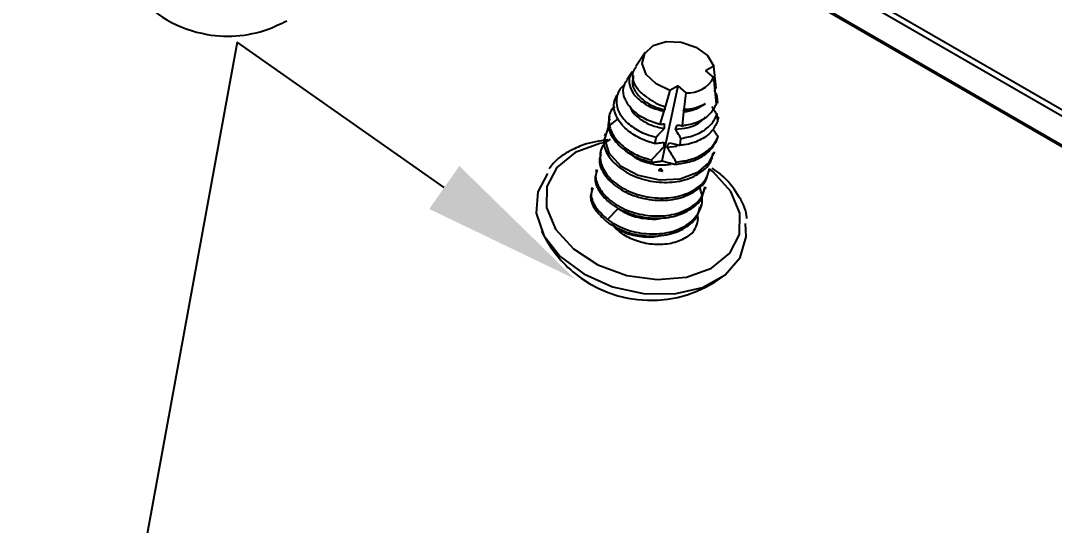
# Model space of a CAD drawing. Extents: x -2.3 to 8.3, y -5.6 to 0.
# Drawn here: x 3.698 to 4.989, y -3.739 to -3.109 of the extents above; entities that cross this region are included whole.
import ezdxf
from ezdxf import colors
from ezdxf.entities.mleader import LeaderData, LeaderLine
from ezdxf.math import Vec2, Vec3

# ---------------------------------------------------------------- set-up
doc = ezdxf.new("R2010")
doc.units = 0
doc.header["$LTSCALE"] = 0.5
doc.header["$MEASUREMENT"] = 0
for name, color, linetype in [('End Cap', 92, 'CONTINUOUS'), ('FAB DWG', 221, 'CONTINUOUS'), ('Hardware', 242, 'CONTINUOUS')]:
    doc.layers.add(name, color=color, linetype=linetype)
doc.styles.add('LSAD_Standard', font='arial.ttf')

msp = doc.modelspace()

# ---------------------------------------------------------------- linework, layer by layer
at = {"layer": 'End Cap', "transparency": 16777216}
for p, q in [((4.383, -2.8653), (5.4149, -3.461)), ((5.4149, -3.4691), (4.3831, -2.8734)), ((4.3816, -2.9103), (5.7796, -3.7174)), ((4.3831, -2.9095), (5.7761, -3.7137))]:
    msp.add_line(p, q, dxfattribs=at)
at = {"layer": 'Hardware', "linetype": 'Continuous', "lineweight": 25, "transparency": 16777216}
for p, q in [((4.4779, -3.1492), (4.4662, -3.1666)), ((4.4616, -3.1734), (4.4549, -3.1833)), ((4.5637, -3.1662), (4.5534, -3.1718)), ((4.5534, -3.1718), (4.5634, -3.1803)), ((4.5666, -3.1936), (4.5637, -3.1662)), ((4.4632, -3.1778), (4.4626, -3.1805)), ((4.5634, -3.1803), (4.5664, -3.2136)), ((4.4464, -3.196), (4.4437, -3.1999)), ((4.4991, -3.2844), (4.519, -3.1908)), ((4.5087, -3.1964), (4.5028, -3.2168)), ((4.519, -3.1908), (4.5087, -3.1964)), ((4.5291, -3.1993), (4.519, -3.1908)), ((4.5267, -3.2201), (4.5291, -3.1993)), ((4.5648, -3.1955), (4.5666, -3.1936)), ((4.5685, -3.2125), (4.5677, -3.204)), ((4.5012, -3.2223), (4.4964, -3.2387)), ((4.5026, -3.2208), (4.5012, -3.2223)), ((4.5244, -3.2407), (4.5263, -3.2232)), ((4.5263, -3.2232), (4.5257, -3.2223)), ((4.5675, -3.2263), (4.5683, -3.2354)), ((4.4334, -3.2282), (4.4327, -3.231)), ((4.5696, -3.2297), (4.5678, -3.2297)), ((4.5682, -3.2338), (4.5691, -3.2329)), ((4.4279, -3.2505), (4.4273, -3.2533)), ((4.4918, -3.2547), (4.4895, -3.2626)), ((4.505, -3.2672), (4.5178, -3.2661)), ((4.5216, -3.265), (4.5226, -3.2563)), ((4.4225, -3.2729), (4.4218, -3.2757)), ((4.564, -3.275), (4.5645, -3.2731)), ((4.417, -3.2953), (4.4163, -3.2981)), ((4.4971, -3.2937), (4.4945, -3.2964)), ((4.4968, -3.2951), (4.4945, -3.2964)), ((4.4998, -3.2977), (4.4945, -3.2964)), ((4.4968, -3.2951), (4.4971, -3.2937)), ((4.4998, -3.2977), (4.4968, -3.2951)), ((4.4998, -3.2977), (4.4971, -3.2937)), ((4.5585, -3.2974), (4.5592, -3.2946)), ((4.4115, -3.3176), (4.4108, -3.3204)), ((4.5531, -3.3198), (4.5537, -3.317)), ((4.4443, -3.3439), (4.4307, -3.3575)), ((4.5476, -3.3421), (4.5483, -3.3393))]:
    msp.add_line(p, q, dxfattribs=at)
at = {"layer": 'Hardware', "linetype": 'Continuous', "lineweight": 25, "transparency": 16777216, "flags": 128}
for points in [[(4.5087, -3.1964), (4.4915, -3.1884), (4.4793, -3.1765), (4.4742, -3.163), (4.4773, -3.1502), (4.4878, -3.1404), (4.504, -3.1355), (4.523, -3.1361), (4.5414, -3.1424), (4.5558, -3.153), (4.5637, -3.1662)], [(4.4443, -3.2314), (4.4322, -3.2412), (4.4272, -3.2568), (4.4324, -3.2745), (4.4472, -3.2904), (4.4692, -3.3022), (4.4959, -3.3081), (4.5218, -3.3068), (4.5446, -3.2981), (4.5575, -3.2868), (4.5644, -3.2733), (4.5644, -3.2733)], [(4.4269, -3.2618), (4.4215, -3.2628), (4.3903, -3.2741)], [(4.3903, -3.2741), (4.3675, -3.2925), (4.3553, -3.3162), (4.3548, -3.3427), (4.3661, -3.3696), (4.3882, -3.3942), (4.4188, -3.4141), (4.455, -3.4273), (4.4931, -3.4326), (4.5296, -3.4294), (4.5608, -3.4181), (4.5836, -3.3997), (4.5958, -3.3761), (4.5963, -3.3495), (4.585, -3.3226), (4.5629, -3.298), (4.5583, -3.2943)], [(4.3558, -3.3003), (4.3437, -3.3228), (4.3417, -3.3498), (4.3514, -3.3776), (4.3719, -3.4036), (4.4013, -3.4255), (4.437, -3.4414), (4.476, -3.4499), (4.5146, -3.4501), (4.5496, -3.4422), (4.5777, -3.4267), (4.5964, -3.4051), (4.6042, -3.3793), (4.6032, -3.3624)]]:
    msp.add_lwpolyline(points, dxfattribs=at)
at = {"layer": 'Hardware', "linetype": 'Continuous', "lineweight": 25, "transparency": 16777216}
for centre, radius, start, end in [((3.9564, -2.9777), 0.151, 219.5779, 260.2001), ((3.9753, -3.0108), 0.1129, 292.4065, 299.1115), ((3.9564, -2.9777), 0.151, 260.2001, 291.4882), ((3.9877, -3.0573), 0.0655, 291.4967, 297.8748), ((4.532, -3.164), 0.0354, 265.1767, 332.4777), ((4.5229, -3.1496), 0.0701, 233.2483, 253.3443), ((4.5265, -3.1674), 0.0526, 270.248, 300.4434), ((4.485, -3.3074), 0.151, 205.3174, 229.8134), ((4.485, -3.3074), 0.151, 229.8134, 307.1208)]:
    msp.add_arc(centre, radius, start, end, dxfattribs=at)
for major_axis, ratio, start_param, end_param in [((0.0413, 0.3345), 0.101031, 2.193988, 2.208656), ((0.1092, 0.325), 0.127243, 4.103276, 4.111736), ((0.0413, 0.3345), 0.101031, 2.27454, 2.297194), ((0.1092, 0.325), 0.127243, 4.01251, 4.035761), ((0.0546, 0.4431), 0.101031, 4.236351, 4.244568), ((0.0413, 0.3345), 0.101031, 2.367667, 2.392125), ((0.1092, 0.325), 0.127243, 3.914813, 3.940029), ((0.0456, 0.3776), 0.136973, 4.068841, 4.076916), ((0.0456, 0.3776), 0.136973, 4.008833, 4.011133), ((0.0546, 0.4431), 0.101031, 2.205556, 2.213702), ((0.1447, 0.4305), 0.127243, 4.096605, 4.104896)]:
    msp.add_ellipse((4.5543, -3.0249), major_axis=major_axis, ratio=ratio, start_param=start_param, end_param=end_param, dxfattribs=at)
for points, knots in [([(4.462, -3.1738), (4.4613, -3.1745), (4.4578, -3.1782), (4.4572, -3.1873), (4.4613, -3.199), (4.4716, -3.21), (4.4856, -3.2183), (4.4964, -3.2211), (4.5012, -3.2223)], [0, 0, 0, 0, 0.0469628, 0.2498954, 0.4478065, 0.6451938, 0.8425167, 1, 1, 1, 1]), ([(4.481, -3.2058), (4.4769, -3.2026), (4.4687, -3.1963), (4.4627, -3.1849), (4.4617, -3.1745), (4.4652, -3.1691), (4.4667, -3.1669)], [0, 0, 0, 0, 0.2699736, 0.540662, 0.8128045, 1, 1, 1, 1]), ([(4.4964, -3.2387), (4.4946, -3.2383), (4.4865, -3.2362), (4.4731, -3.2302), (4.4595, -3.2191), (4.4515, -3.2064), (4.4495, -3.1937), (4.4535, -3.1867), (4.4553, -3.1835)], [0, 0, 0, 0, 0.054243, 0.24732, 0.44025, 0.635673, 0.832601, 1, 1, 1, 1]), ([(4.4634, -3.1807), (4.4628, -3.1821), (4.4606, -3.1875), (4.465, -3.1982), (4.4752, -3.209), (4.4885, -3.2169), (4.4978, -3.2194), (4.5026, -3.2208)], [0, 0, 0, 0, 0.0977, 0.363845, 0.623091, 0.80824, 1, 1, 1, 1]), ([(4.4895, -3.2626), (4.4876, -3.2621), (4.4787, -3.2597), (4.4638, -3.2529), (4.4486, -3.2403), (4.4397, -3.2259), (4.4376, -3.2117), (4.4421, -3.2038), (4.4441, -3.2002)], [0, 0, 0, 0, 0.050926, 0.244925, 0.438803, 0.634923, 0.832382, 1, 1, 1, 1]), ([(4.4527, -3.1895), (4.4524, -3.1897), (4.4472, -3.1924), (4.4426, -3.2015), (4.441, -3.2151), (4.4476, -3.2293), (4.4607, -3.2421), (4.4765, -3.2507), (4.4877, -3.2536), (4.4918, -3.2547)], [0, 0, 0, 0, 0.0094346, 0.1896717, 0.3696296, 0.545304, 0.7212512, 0.8971127, 1, 1, 1, 1]), ([(4.5677, -3.204), (4.5671, -3.2021), (4.5664, -3.1994), (4.5646, -3.1969), (4.5641, -3.1962)], [0, 0, 0, 0, 0.724423, 1, 1, 1, 1]), ([(4.5664, -3.2136), (4.5644, -3.2177), (4.5602, -3.226), (4.547, -3.2353), (4.534, -3.2395), (4.5261, -3.2405), (4.5244, -3.2407)], [0, 0, 0, 0, 0.293712, 0.603502, 0.914234, 1, 1, 1, 1]), ([(4.5257, -3.2223), (4.5303, -3.2216), (4.5396, -3.2202), (4.5484, -3.2161), (4.5525, -3.2133), (4.5531, -3.2128)], [0, 0, 0, 0, 0.446166, 0.910081, 1, 1, 1, 1]), ([(4.5263, -3.2232), (4.531, -3.2224), (4.5412, -3.2206), (4.549, -3.2155), (4.5531, -3.2128)], [0, 0, 0, 0, 0.460114, 1, 1, 1, 1]), ([(4.5677, -3.204), (4.5672, -3.204), (4.5665, -3.204), (4.5658, -3.2041), (4.5655, -3.2041)], [0, 0, 0, 0, 0.675082, 1, 1, 1, 1]), ([(4.4399, -3.217), (4.4391, -3.2176), (4.4334, -3.222), (4.4314, -3.2348), (4.436, -3.2522), (4.45, -3.2671), (4.4673, -3.2777), (4.4796, -3.2814), (4.4859, -3.2832)], [0, 0, 0, 0, 0.032322, 0.246266, 0.469069, 0.686143, 0.840337, 1, 1, 1, 1]), ([(4.4597, -3.2177), (4.4599, -3.2186), (4.4613, -3.2238), (4.4705, -3.2319), (4.4849, -3.2403), (4.496, -3.2427), (4.5017, -3.244)], [0, 0, 0, 0, 0.0757416, 0.4206254, 0.7055107, 1, 1, 1, 1]), ([(4.5226, -3.2563), (4.5291, -3.2551), (4.5421, -3.2526), (4.5575, -3.2427), (4.5649, -3.2331), (4.5671, -3.2273), (4.5675, -3.2263)], [0, 0, 0, 0, 0.307551, 0.621479, 0.935174, 1, 1, 1, 1]), ([(4.561, -3.2166), (4.5623, -3.2185), (4.5644, -3.2217), (4.5666, -3.2249), (4.5675, -3.2263)], [0, 0, 0, 0, 0.593998, 1, 1, 1, 1]), ([(4.4339, -3.2313), (4.4331, -3.2332), (4.4301, -3.2406), (4.4359, -3.2551), (4.4493, -3.2699), (4.4669, -3.2806), (4.4794, -3.2843), (4.4857, -3.2862)], [0, 0, 0, 0, 0.097387, 0.362611, 0.621012, 0.807211, 1, 1, 1, 1]), ([(4.4964, -3.2387), (4.4968, -3.2387), (4.4986, -3.2386), (4.5004, -3.2384), (4.5019, -3.2382)], [0, 0, 0, 0, 0.1871914, 1, 1, 1, 1]), ([(4.5156, -3.2449), (4.521, -3.2444), (4.532, -3.2434), (4.5454, -3.2378), (4.551, -3.232), (4.5534, -3.2295)], [0, 0, 0, 0, 0.354665, 0.724116, 1, 1, 1, 1]), ([(4.5182, -3.2393), (4.52, -3.2397), (4.5221, -3.2402), (4.5241, -3.2406), (4.5244, -3.2407)], [0, 0, 0, 0, 0.881816, 1, 1, 1, 1]), ([(4.5683, -3.2354), (4.566, -3.2398), (4.5613, -3.249), (4.5466, -3.2592), (4.5321, -3.2638), (4.5234, -3.2648), (4.5216, -3.265)], [0, 0, 0, 0, 0.291283, 0.604743, 0.919037, 1, 1, 1, 1]), ([(4.5017, -3.244), (4.4992, -3.2466), (4.4959, -3.2502), (4.4926, -3.2537), (4.4918, -3.2547)], [0, 0, 0, 0, 0.735493, 1, 1, 1, 1]), ([(4.5226, -3.2563), (4.5221, -3.2554), (4.5198, -3.2516), (4.5174, -3.2478), (4.5156, -3.2449)], [0, 0, 0, 0, 0.228648, 1, 1, 1, 1]), ([(4.5625, -3.2447), (4.5625, -3.2447), (4.5636, -3.2462), (4.5657, -3.2494), (4.5678, -3.2525), (4.5689, -3.2541)], [0, 0, 0, 0, 0.003901, 0.501945, 1, 1, 1, 1]), ([(4.4312, -3.258), (4.4208, -3.2596), (4.4033, -3.2623), (4.3889, -3.2695), (4.3831, -3.2724)], [0, 0, 0, 0, 0.594427, 1, 1, 1, 1]), ([(4.4343, -3.2574), (4.4315, -3.2593), (4.4236, -3.2649), (4.4202, -3.2794), (4.4251, -3.2969), (4.4404, -3.3135), (4.4632, -3.3258), (4.4901, -3.3316), (4.5172, -3.3303), (4.5401, -3.3215), (4.5549, -3.3085), (4.5572, -3.2981), (4.5581, -3.2943)], [0, 0, 0, 0, 0.056663, 0.163931, 0.275639, 0.384474, 0.493309, 0.605018, 0.712286, 0.823019, 0.933753, 1, 1, 1, 1]), ([(4.4284, -3.2536), (4.4276, -3.2556), (4.4246, -3.263), (4.4304, -3.2775), (4.4451, -3.2938), (4.468, -3.3062), (4.4949, -3.312), (4.522, -3.3108), (4.5449, -3.3019), (4.5597, -3.2889), (4.562, -3.2786), (4.5629, -3.2747)], [0, 0, 0, 0, 0.0467695, 0.174131, 0.2982181, 0.422305, 0.5496676, 0.6719662, 0.7982173, 0.9244688, 1, 1, 1, 1]), ([(4.4895, -3.2626), (4.4898, -3.2625), (4.4913, -3.2624), (4.4952, -3.2621), (4.4988, -3.2616), (4.5012, -3.2612)], [0, 0, 0, 0, 0.084273, 0.389141, 1, 1, 1, 1]), ([(4.5077, -3.2617), (4.5106, -3.2624), (4.515, -3.2635), (4.5197, -3.2646), (4.5214, -3.265), (4.5216, -3.265)], [0, 0, 0, 0, 0.633429, 0.950259, 1, 1, 1, 1]), ([(4.5155, -3.2886), (4.5216, -3.2878), (4.5341, -3.2863), (4.5499, -3.2791), (4.5622, -3.269), (4.5663, -3.2606), (4.5684, -3.2565)], [0, 0, 0, 0, 0.247628, 0.505154, 0.757318, 1, 1, 1, 1]), ([(4.5167, -3.2858), (4.5227, -3.285), (4.535, -3.2834), (4.5505, -3.2762), (4.5627, -3.2664), (4.5669, -3.2581), (4.5689, -3.2541)], [0, 0, 0, 0, 0.2476965, 0.5051404, 0.7572195, 1, 1, 1, 1]), ([(4.3831, -3.2724), (4.3782, -3.2752), (4.3679, -3.2812), (4.3613, -3.2899), (4.3579, -3.2944)], [0, 0, 0, 0, 0.477932, 1, 1, 1, 1]), ([(4.4229, -3.276), (4.4221, -3.278), (4.4192, -3.2853), (4.4249, -3.2999), (4.4396, -3.3162), (4.4625, -3.3286), (4.4894, -3.3344), (4.5166, -3.3331), (4.5394, -3.3242), (4.5543, -3.3113), (4.5565, -3.3009), (4.5574, -3.2971)], [0, 0, 0, 0, 0.046767, 0.174129, 0.298217, 0.422304, 0.549667, 0.671964, 0.798218, 0.924469, 1, 1, 1, 1]), ([(4.4591, -3.275), (4.4596, -3.2756), (4.4638, -3.2802), (4.4774, -3.286), (4.4952, -3.2904), (4.5062, -3.2891), (4.5105, -3.2886)], [0, 0, 0, 0, 0.054609, 0.409318, 0.773463, 1, 1, 1, 1]), ([(4.5011, -3.2669), (4.4986, -3.2696), (4.4947, -3.2737), (4.4897, -3.2791), (4.4871, -3.2819), (4.4859, -3.2832)], [0, 0, 0, 0, 0.499934, 0.749982, 1, 1, 1, 1]), ([(4.5167, -3.2858), (4.5158, -3.2842), (4.5134, -3.2803), (4.5096, -3.2741), (4.5065, -3.2695), (4.505, -3.2672)], [0, 0, 0, 0, 0.245578, 0.622603, 1, 1, 1, 1]), ([(4.4857, -3.2862), (4.488, -3.286), (4.4916, -3.2856), (4.4961, -3.285), (4.4983, -3.2845), (4.4991, -3.2844)], [0, 0, 0, 0, 0.511685, 0.825376, 1, 1, 1, 1]), ([(4.4991, -3.2844), (4.501, -3.2849), (4.5047, -3.286), (4.5101, -3.2873), (4.5137, -3.2882), (4.5155, -3.2886)], [0, 0, 0, 0, 0.346279, 0.673107, 1, 1, 1, 1]), ([(4.4174, -3.2984), (4.4166, -3.3004), (4.4137, -3.3077), (4.4194, -3.3222), (4.4341, -3.3386), (4.457, -3.3509), (4.4839, -3.3568), (4.5111, -3.3555), (4.5339, -3.3466), (4.5488, -3.3337), (4.551, -3.3233), (4.5519, -3.3194)], [0, 0, 0, 0, 0.0467695, 0.1741322, 0.298218, 0.4223052, 0.5496677, 0.6719671, 0.798218, 0.9244695, 1, 1, 1, 1]), ([(4.4181, -3.2956), (4.4173, -3.2976), (4.4144, -3.3049), (4.4201, -3.3194), (4.4348, -3.3358), (4.4577, -3.3481), (4.4846, -3.354), (4.5118, -3.3527), (4.5346, -3.3438), (4.5495, -3.3309), (4.5517, -3.3205), (4.5526, -3.3166)], [0, 0, 0, 0, 0.046767, 0.174131, 0.298217, 0.422304, 0.549665, 0.671965, 0.798218, 0.92447, 1, 1, 1, 1]), ([(4.6048, -3.3563), (4.6048, -3.3551), (4.6045, -3.3449), (4.5938, -3.3258), (4.579, -3.3054), (4.5654, -3.2961), (4.5616, -3.2935)], [0, 0, 0, 0, 0.050998, 0.442175, 0.841944, 1, 1, 1, 1]), ([(4.4126, -3.318), (4.4119, -3.3199), (4.4089, -3.3273), (4.4143, -3.342), (4.4253, -3.3524), (4.4307, -3.3575)], [0, 0, 0, 0, 0.156827, 0.583905, 1, 1, 1, 1]), ([(4.4307, -3.3575), (4.4377, -3.3619), (4.4519, -3.3707), (4.4792, -3.3763), (4.5062, -3.3751), (4.5294, -3.3663), (4.5449, -3.3512), (4.5513, -3.3335), (4.5475, -3.3215), (4.5458, -3.3161)], [0, 0, 0, 0, 0.14659, 0.297052, 0.441531, 0.590679, 0.739827, 0.884307, 1, 1, 1, 1]), ([(4.412, -3.3208), (4.4112, -3.3227), (4.4082, -3.3301), (4.4136, -3.3448), (4.4246, -3.3552), (4.43, -3.3603)], [0, 0, 0, 0, 0.156827, 0.583904, 1, 1, 1, 1]), ([(4.43, -3.3603), (4.437, -3.3647), (4.4512, -3.3735), (4.4785, -3.3791), (4.5056, -3.3779), (4.5284, -3.369), (4.5433, -3.356), (4.5456, -3.3457), (4.5464, -3.3418)], [0, 0, 0, 0, 0.176816, 0.3583023, 0.5325712, 0.7124718, 0.8923733, 1, 1, 1, 1]), ([(4.4443, -3.3439), (4.4497, -3.3472), (4.4604, -3.3537), (4.4809, -3.3571), (4.4959, -3.3574), (4.5019, -3.3549), (4.5024, -3.3547)], [0, 0, 0, 0, 0.322515, 0.653618, 0.971448, 1, 1, 1, 1]), ([(4.5378, -3.3732), (4.5413, -3.3672), (4.5454, -3.3604), (4.5435, -3.3528), (4.5433, -3.3519)], [0, 0, 0, 0, 0.893044, 1, 1, 1, 1]), ([(4.4388, -3.3663), (4.4442, -3.3695), (4.455, -3.376), (4.4754, -3.3794), (4.4904, -3.3798), (4.4964, -3.3773), (4.4969, -3.3771)], [0, 0, 0, 0, 0.322524, 0.653624, 0.971457, 1, 1, 1, 1]), ([(4.5378, -3.3732), (4.5335, -3.3767), (4.5249, -3.3838), (4.5056, -3.3889), (4.4844, -3.3892), (4.464, -3.3839), (4.4485, -3.3756), (4.4417, -3.369), (4.4388, -3.3663)], [0, 0, 0, 0, 0.184347, 0.368468, 0.552065, 0.728878, 0.88749, 1, 1, 1, 1])]:
    msp.add_open_spline(points, degree=3, knots=knots, dxfattribs=at)

# ---------------------------------------------------------------- leaders
at = {"layer": 'FAB DWG', "ltscale": 0.5, "transparency": 16777216}
ml = msp.add_multileader_mtext('Standard', dxfattribs=at)
ml.set_content('8-32 KEPS NUT\\P(HW08320-00)', color=256, style='LSAD_Standard')
ml.set_leader_properties()
ml.build(insert=Vec2(0, 0))
ml.multileader.update_dxf_attribs({"dogleg_length": 0.2098, "arrow_head_size": 0.1992})
ctx = ml.context
ctx.base_point, ctx.char_height, ctx.arrow_head_size, ctx.landing_gap_size, ctx.plane_origin = Vec3(3.1119, -5.0752), 0.188, 0.1992, 0.0956, Vec3(7.5108, 12.1212)
notes = []
notes.append((ctx, [(0, (1, 1, 0), (2.9289, -5.0752), (1, 0), 0.183, [(0, [(3.524, -2.8561), (2.9769, -2.5603)], 0, [])])]))
ctx.mtext.insert, ctx.mtext.width, ctx.mtext.defined_height, ctx.mtext.flow_direction = Vec3(3.2075, -4.9536), 5.050321, 0.8465, 5
ml = msp.add_multileader_mtext('Standard', dxfattribs=at)
ml.set_content('6-32 SELF TAPPING SCREW\\P(HW63214-00)', color=256, style='LSAD_Standard')
ml.set_leader_properties()
ml.build(insert=Vec2(0, 0))
ml.multileader.update_dxf_attribs({"dogleg_length": 0.2098, "arrow_head_size": 0.1992})
ctx = ml.context
ctx.base_point, ctx.char_height, ctx.arrow_head_size, ctx.landing_gap_size, ctx.plane_origin = Vec3(3.9843, -4.0481), 0.188, 0.1992, 0.0956, Vec3(7.6439, 12.9157)
notes.append((ctx, [(0, (1, 1, 0), (3.8013, -4.0481), (1, 0), 0.183, [(0, [(4.3902, -3.4318), (3.9684, -3.1364)], 0, [])])]))
ctx.mtext.insert, ctx.mtext.width, ctx.mtext.defined_height, ctx.mtext.flow_direction = Vec3(4.08, -3.9265), 2.27945, 0.8465, 5
for ctx, leaders in notes:
    for number, flags, end, landing, length, lines in leaders:
        leader = LeaderData()
        leader.index, (leader.has_last_leader_line, leader.has_dogleg_vector, leader.attachment_direction) = number, flags
        leader.last_leader_point, leader.dogleg_vector, leader.dogleg_length = Vec3(end), Vec3(landing), length
        for number, points, colour, breaks in lines:
            line = LeaderLine()
            line.index, line.vertices, line.color, line.breaks = number, Vec3.list(points), colors.encode_raw_color(colour), breaks
            leader.lines.append(line)
        ctx.leaders.append(leader)

doc.saveas('drawing.dxf')
